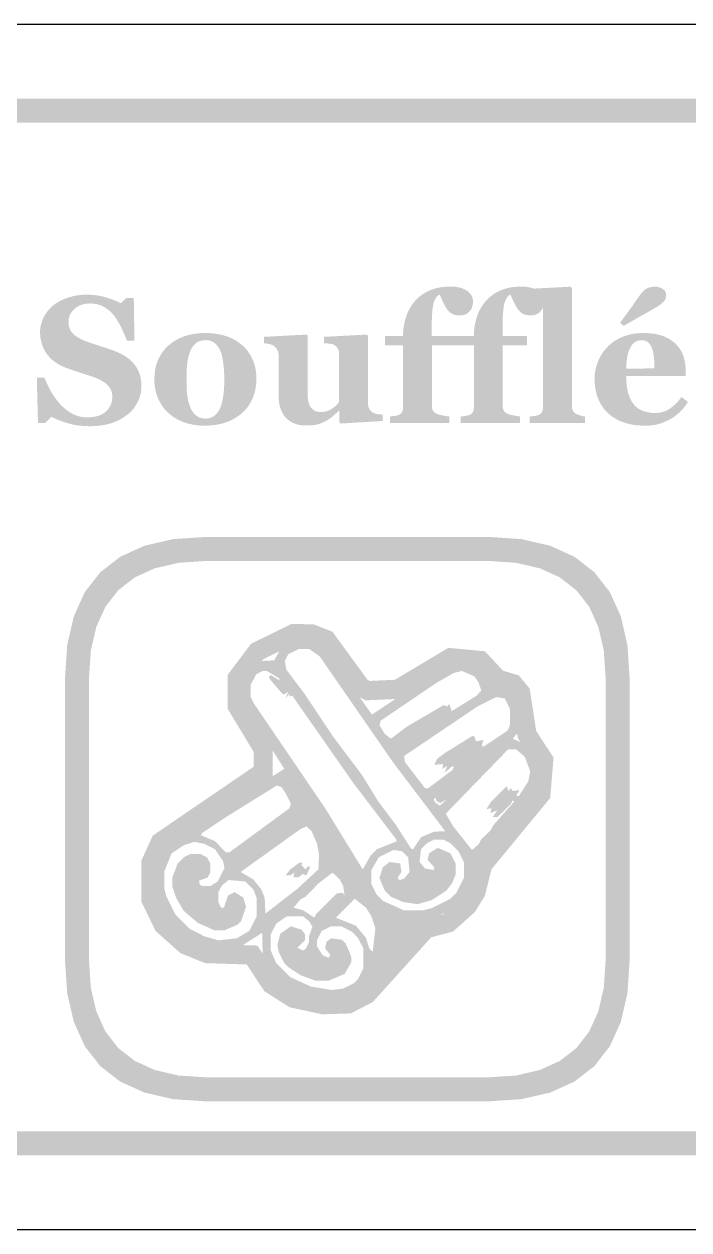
# Model space of a CAD drawing. Header units: millimetres. Extents: x 6 to 294, y 109 to 451.
# Drawn here: x 43.02 to 54.09, y 340.86 to 360.94 of the extents above; entities that cross this region are included whole.
import ezdxf

# ---------------------------------------------------------------- set-up
doc = ezdxf.new("R2010")
doc.units = ezdxf.units.MM
doc.layers.add('CUT', color=1, linetype='Continuous')
doc.layers.add('RASTER', color=7, linetype='Continuous')

msp = doc.modelspace()

# ---------------------------------------------------------------- hatches: boundary and pattern name
at = {"layer": 'RASTER'}
h = msp.add_hatch(color=7, dxfattribs=at)
h.paths.add_polyline_path([(7.2, 357.501), (7.234, 358.016), (7.337, 358.463), (7.509, 358.841), (7.75, 359.151), (8.059, 359.391), (8.438, 359.563), (8.884, 359.666), (9.4, 359.701), (66.6, 359.701), (67.116, 359.666), (67.563, 359.563), (67.941, 359.391), (68.25, 359.151), (68.491, 358.841), (68.663, 358.463), (68.766, 358.016), (68.8, 357.501), (68.8, 344.301), (68.766, 343.785), (68.663, 343.338), (68.491, 342.96), (68.25, 342.651), (67.941, 342.41), (67.563, 342.238), (67.116, 342.135), (66.6, 342.101), (9.4, 342.101), (8.884, 342.135), (8.438, 342.238), (8.059, 342.41), (7.75, 342.651), (7.509, 342.96), (7.337, 343.338), (7.234, 343.785), (7.2, 344.301)])
h.paths.add_polyline_path([(7.6, 357.501), (7.6, 344.301), (7.628, 343.879), (7.712, 343.513), (7.853, 343.204), (8.05, 342.951), (8.303, 342.754), (8.612, 342.613), (8.978, 342.529), (9.4, 342.501), (66.6, 342.501), (67.022, 342.529), (67.387, 342.613), (67.697, 342.754), (67.95, 342.951), (68.147, 343.204), (68.288, 343.513), (68.372, 343.879), (68.4, 344.301), (68.4, 357.501), (68.372, 357.923), (68.288, 358.288), (68.147, 358.598), (67.95, 358.851), (67.697, 359.048), (67.387, 359.188), (67.022, 359.273), (66.6, 359.301), (9.4, 359.301), (8.978, 359.273), (8.612, 359.188), (8.303, 359.048), (8.05, 358.851), (7.853, 358.598), (7.712, 358.288), (7.628, 357.923), (7.6, 357.501)], flags=0)
for points in [[(44.11, 354.245), (44.063, 354.246), (44.016, 354.248), (43.971, 354.252), (43.926, 354.257), (43.882, 354.263), (43.839, 354.271), (43.796, 354.281), (43.755, 354.292), (43.714, 354.304), (43.675, 354.317), (43.638, 354.33), (43.602, 354.343), (43.568, 354.357), (43.536, 354.372), (43.505, 354.387), (43.476, 354.403), (43.375, 354.301), (43.25, 354.301), (43.231, 355.052), (43.357, 355.052), (43.368, 355.025), (43.38, 354.998), (43.392, 354.97), (43.405, 354.942), (43.419, 354.914), (43.434, 354.885), (43.449, 354.856), (43.465, 354.827), (43.482, 354.797), (43.5, 354.769), (43.518, 354.741), (43.536, 354.714), (43.556, 354.688), (43.576, 354.663), (43.596, 354.638), (43.618, 354.614), (43.64, 354.59), (43.664, 354.567), (43.688, 354.546), (43.712, 354.525), (43.738, 354.506), (43.764, 354.488), (43.79, 354.471), (43.818, 354.455), (43.846, 354.44), (43.875, 354.428), (43.906, 354.417), (43.938, 354.408), (43.97, 354.402), (44.005, 354.397), (44.04, 354.394), (44.076, 354.393), (44.125, 354.395), (44.17, 354.399), (44.213, 354.407), (44.252, 354.417), (44.289, 354.431), (44.323, 354.448), (44.354, 354.468), (44.382, 354.49), (44.406, 354.516), (44.428, 354.542), (44.446, 354.571), (44.461, 354.601), (44.473, 354.632), (44.481, 354.665), (44.486, 354.7), (44.488, 354.736), (44.486, 354.766), (44.482, 354.794), (44.475, 354.822), (44.465, 354.848), (44.453, 354.873), (44.437, 354.896), (44.419, 354.919), (44.398, 354.94), (44.374, 354.961), (44.346, 354.98), (44.316, 354.999), (44.283, 355.017), (44.246, 355.035), (44.207, 355.052), (44.164, 355.068), (44.119, 355.083), (44.088, 355.093), (44.058, 355.102), (44.029, 355.112), (44.001, 355.121), (43.973, 355.13), (43.945, 355.139), (43.918, 355.148), (43.892, 355.156), (43.867, 355.165), (43.841, 355.173), (43.817, 355.182), (43.792, 355.19), (43.768, 355.199), (43.744, 355.208), (43.721, 355.216), (43.698, 355.225), (43.648, 355.247), (43.6, 355.271), (43.556, 355.298), (43.516, 355.327), (43.478, 355.358), (43.445, 355.391), (43.414, 355.426), (43.387, 355.464), (43.363, 355.503), (43.342, 355.544), (43.325, 355.585), (43.311, 355.628), (43.299, 355.672), (43.292, 355.717), (43.287, 355.764), (43.285, 355.811), (43.286, 355.841), (43.288, 355.871), (43.293, 355.901), (43.298, 355.93), (43.306, 355.959), (43.315, 355.988), (43.326, 356.017), (43.338, 356.045), (43.352, 356.072), (43.367, 356.099), (43.384, 356.126), (43.403, 356.151), (43.423, 356.176), (43.444, 356.2), (43.467, 356.223), (43.492, 356.246), (43.517, 356.267), (43.543, 356.286), (43.572, 356.304), (43.602, 356.322), (43.634, 356.338), (43.667, 356.354), (43.702, 356.369), (43.739, 356.382), (43.777, 356.395), (43.816, 356.405), (43.856, 356.414), (43.897, 356.422), (43.938, 356.428), (43.98, 356.432), (44.023, 356.434), (44.067, 356.435), (44.11, 356.434), (44.152, 356.432), (44.194, 356.428), (44.235, 356.423), (44.275, 356.416), (44.314, 356.408), (44.353, 356.399), (44.391, 356.387), (44.428, 356.376), (44.463, 356.364), (44.495, 356.352), (44.526, 356.34), (44.555, 356.328), (44.581, 356.316), (44.606, 356.304), (44.628, 356.292), (44.718, 356.379), (44.845, 356.379), (44.857, 355.67), (44.731, 355.67), (44.72, 355.699), (44.708, 355.728), (44.696, 355.757), (44.683, 355.786), (44.67, 355.815), (44.656, 355.845), (44.642, 355.874), (44.628, 355.904), (44.613, 355.933), (44.598, 355.961), (44.582, 355.988), (44.567, 356.013), (44.551, 356.038), (44.535, 356.06), (44.519, 356.082), (44.502, 356.103), (44.484, 356.123), (44.465, 356.143), (44.446, 356.161), (44.425, 356.179), (44.404, 356.195), (44.382, 356.211), (44.36, 356.225), (44.337, 356.238), (44.313, 356.25), (44.288, 356.26), (44.262, 356.269), (44.235, 356.276), (44.207, 356.281), (44.178, 356.285), (44.148, 356.288), (44.117, 356.289), (44.079, 356.287), (44.042, 356.283), (44.007, 356.276), (43.973, 356.266), (43.942, 356.254), (43.912, 356.238), (43.885, 356.22), (43.859, 356.199), (43.835, 356.176), (43.815, 356.152), (43.797, 356.126), (43.783, 356.099), (43.772, 356.071), (43.765, 356.041), (43.76, 356.01), (43.758, 355.978), (43.76, 355.948), (43.764, 355.919), (43.771, 355.891), (43.78, 355.865), (43.792, 355.84), (43.807, 355.817), (43.825, 355.795), (43.845, 355.774), (43.869, 355.755), (43.895, 355.736), (43.925, 355.718), (43.957, 355.7), (43.992, 355.683), (44.031, 355.666), (44.073, 355.651), (44.117, 355.635), (44.144, 355.626), (44.172, 355.617), (44.199, 355.608), (44.227, 355.599), (44.254, 355.589), (44.282, 355.58), (44.31, 355.571), (44.338, 355.562), (44.366, 355.553), (44.393, 355.544), (44.419, 355.535), (44.445, 355.526), (44.47, 355.517), (44.494, 355.509), (44.517, 355.5), (44.539, 355.492), (44.591, 355.47), (44.639, 355.447), (44.684, 355.421), (44.726, 355.394), (44.765, 355.365), (44.8, 355.334), (44.833, 355.3), (44.862, 355.265), (44.888, 355.228), (44.91, 355.189), (44.929, 355.147), (44.945, 355.104), (44.957, 355.058), (44.966, 355.01), (44.971, 354.96), (44.973, 354.907), (44.972, 354.874), (44.969, 354.84), (44.964, 354.807), (44.957, 354.775), (44.948, 354.742), (44.937, 354.71), (44.924, 354.678), (44.91, 354.646), (44.893, 354.616), (44.875, 354.586), (44.856, 354.558), (44.836, 354.531), (44.814, 354.506), (44.79, 354.481), (44.766, 354.459), (44.74, 354.437), (44.71, 354.415), (44.679, 354.394), (44.647, 354.374), (44.613, 354.355), (44.579, 354.338), (44.543, 354.322), (44.507, 354.308), (44.469, 354.295), (44.429, 354.283), (44.389, 354.273), (44.346, 354.265), (44.302, 354.258), (44.256, 354.252), (44.209, 354.248), (44.16, 354.246), (44.11, 354.245)], [(50.492, 356.321), (50.492, 356.312), (50.491, 356.302), (50.491, 356.292), (50.489, 356.282), (50.488, 356.272), (50.486, 356.262), (50.483, 356.251), (50.48, 356.24), (50.477, 356.229), (50.474, 356.219), (50.47, 356.209), (50.465, 356.2), (50.46, 356.19), (50.455, 356.182), (50.449, 356.173), (50.442, 356.166), (50.435, 356.157), (50.427, 356.148), (50.418, 356.141), (50.41, 356.133), (50.401, 356.127), (50.392, 356.12), (50.383, 356.115), (50.374, 356.11), (50.363, 356.105), (50.352, 356.102), (50.34, 356.098), (50.326, 356.096), (50.311, 356.094), (50.295, 356.092), (50.278, 356.091), (50.259, 356.091), (50.231, 356.092), (50.205, 356.096), (50.179, 356.102), (50.156, 356.111), (50.134, 356.122), (50.114, 356.136), (50.095, 356.153), (50.078, 356.171), (50.061, 356.193), (50.044, 356.218), (50.027, 356.247), (50.01, 356.279), (49.992, 356.314), (49.974, 356.352), (49.956, 356.394), (49.937, 356.439), (49.923, 356.432), (49.909, 356.422), (49.896, 356.41), (49.884, 356.395), (49.872, 356.377), (49.861, 356.358), (49.851, 356.335), (49.842, 356.311), (49.833, 356.281), (49.826, 356.244), (49.819, 356.199), (49.814, 356.147), (49.81, 356.087), (49.807, 356.02), (49.806, 355.946), (49.805, 355.864), (49.805, 355.748), (50.209, 355.748), (50.209, 355.59), (49.808, 355.59), (49.808, 354.581), (49.809, 354.567), (49.81, 354.554), (49.812, 354.541), (49.815, 354.53), (49.818, 354.519), (49.823, 354.509), (49.828, 354.5), (49.834, 354.492), (49.841, 354.484), (49.849, 354.477), (49.857, 354.471), (49.865, 354.465), (49.874, 354.459), (49.883, 354.454), (49.893, 354.45), (49.903, 354.446), (49.912, 354.443), (49.922, 354.44), (49.933, 354.437), (49.944, 354.434), (49.956, 354.431), (49.968, 354.429), (49.982, 354.426), (49.996, 354.423), (50.01, 354.42), (50.023, 354.418), (50.037, 354.416), (50.05, 354.414), (50.062, 354.412), (50.075, 354.41), (50.087, 354.409), (50.098, 354.408), (50.098, 354.301), (49.109, 354.301), (49.109, 354.408), (49.119, 354.408), (49.128, 354.409), (49.138, 354.41), (49.147, 354.411), (49.156, 354.412), (49.165, 354.413), (49.174, 354.414), (49.183, 354.415), (49.192, 354.416), (49.201, 354.418), (49.209, 354.419), (49.217, 354.421), (49.225, 354.423), (49.233, 354.425), (49.24, 354.427), (49.247, 354.43), (49.258, 354.434), (49.269, 354.439), (49.278, 354.445), (49.286, 354.451), (49.294, 354.458), (49.3, 354.465), (49.306, 354.472), (49.311, 354.48), (49.315, 354.489), (49.318, 354.498), (49.321, 354.508), (49.323, 354.519), (49.325, 354.53), (49.327, 354.542), (49.327, 354.554), (49.328, 354.567), (49.328, 355.59), (49.03, 355.59), (49.03, 355.748), (49.328, 355.748), (49.328, 355.787), (49.33, 355.826), (49.334, 355.864), (49.339, 355.902), (49.345, 355.94), (49.353, 355.978), (49.362, 356.015), (49.373, 356.052), (49.385, 356.088), (49.399, 356.124), (49.414, 356.158), (49.431, 356.191), (49.449, 356.224), (49.469, 356.255), (49.491, 356.286), (49.514, 356.315), (49.538, 356.343), (49.563, 356.369), (49.591, 356.394), (49.621, 356.418), (49.652, 356.441), (49.685, 356.462), (49.72, 356.481), (49.757, 356.5), (49.795, 356.516), (49.836, 356.53), (49.877, 356.542), (49.921, 356.552), (49.966, 356.56), (50.013, 356.565), (50.061, 356.569), (50.111, 356.57), (50.155, 356.569), (50.197, 356.566), (50.236, 356.56), (50.272, 356.553), (50.306, 356.543), (50.338, 356.531), (50.366, 356.517), (50.393, 356.501), (50.416, 356.483), (50.436, 356.464), (50.453, 356.443), (50.467, 356.422), (50.478, 356.398), (50.486, 356.374), (50.491, 356.348), (50.492, 356.321)], [(51.671, 356.321), (51.671, 356.312), (51.671, 356.302), (51.67, 356.292), (51.668, 356.282), (51.667, 356.272), (51.665, 356.262), (51.662, 356.251), (51.66, 356.24), (51.657, 356.229), (51.653, 356.219), (51.649, 356.209), (51.644, 356.2), (51.639, 356.19), (51.634, 356.182), (51.628, 356.173), (51.622, 356.166), (51.614, 356.157), (51.606, 356.148), (51.597, 356.141), (51.589, 356.133), (51.58, 356.127), (51.571, 356.12), (51.562, 356.115), (51.553, 356.11), (51.543, 356.105), (51.531, 356.102), (51.519, 356.098), (51.505, 356.096), (51.49, 356.094), (51.474, 356.092), (51.457, 356.091), (51.438, 356.091), (51.41, 356.092), (51.384, 356.096), (51.359, 356.102), (51.335, 356.111), (51.313, 356.122), (51.293, 356.136), (51.274, 356.153), (51.257, 356.171), (51.24, 356.193), (51.223, 356.218), (51.206, 356.247), (51.189, 356.279), (51.171, 356.314), (51.153, 356.352), (51.135, 356.394), (51.116, 356.439), (51.102, 356.432), (51.088, 356.422), (51.075, 356.41), (51.063, 356.395), (51.052, 356.377), (51.041, 356.358), (51.03, 356.335), (51.021, 356.311), (51.012, 356.281), (51.005, 356.244), (50.999, 356.199), (50.994, 356.147), (50.99, 356.087), (50.987, 356.02), (50.985, 355.946), (50.984, 355.864), (50.984, 355.748), (51.389, 355.748), (51.389, 355.59), (50.987, 355.59), (50.987, 354.581), (50.988, 354.567), (50.989, 354.554), (50.991, 354.541), (50.994, 354.53), (50.998, 354.519), (51.002, 354.509), (51.007, 354.5), (51.014, 354.492), (51.021, 354.484), (51.028, 354.477), (51.036, 354.471), (51.044, 354.465), (51.053, 354.459), (51.062, 354.454), (51.072, 354.45), (51.083, 354.446), (51.092, 354.443), (51.101, 354.44), (51.112, 354.437), (51.123, 354.434), (51.135, 354.431), (51.148, 354.429), (51.161, 354.426), (51.175, 354.423), (51.189, 354.42), (51.203, 354.418), (51.216, 354.416), (51.229, 354.414), (51.242, 354.412), (51.254, 354.41), (51.266, 354.409), (51.277, 354.408), (51.277, 354.301), (50.289, 354.301), (50.289, 354.408), (50.298, 354.408), (50.307, 354.409), (50.317, 354.41), (50.326, 354.411), (50.335, 354.412), (50.344, 354.413), (50.354, 354.414), (50.363, 354.415), (50.371, 354.416), (50.38, 354.418), (50.388, 354.419), (50.396, 354.421), (50.404, 354.423), (50.412, 354.425), (50.419, 354.427), (50.426, 354.43), (50.438, 354.434), (50.448, 354.439), (50.457, 354.445), (50.466, 354.451), (50.473, 354.458), (50.48, 354.465), (50.485, 354.472), (50.49, 354.48), (50.494, 354.489), (50.497, 354.498), (50.5, 354.508), (50.503, 354.519), (50.504, 354.53), (50.506, 354.542), (50.507, 354.554), (50.507, 354.567), (50.507, 355.59), (50.209, 355.59), (50.209, 355.748), (50.507, 355.748), (50.508, 355.787), (50.51, 355.826), (50.513, 355.864), (50.518, 355.902), (50.525, 355.94), (50.532, 355.978), (50.542, 356.015), (50.552, 356.052), (50.564, 356.088), (50.578, 356.124), (50.593, 356.158), (50.61, 356.191), (50.628, 356.224), (50.648, 356.255), (50.67, 356.286), (50.693, 356.315), (50.717, 356.343), (50.743, 356.369), (50.77, 356.394), (50.8, 356.418), (50.831, 356.441), (50.864, 356.462), (50.899, 356.481), (50.936, 356.5), (50.975, 356.516), (51.015, 356.53), (51.057, 356.542), (51.1, 356.552), (51.145, 356.56), (51.192, 356.565), (51.24, 356.569), (51.291, 356.57), (51.335, 356.569), (51.376, 356.566), (51.415, 356.56), (51.452, 356.553), (51.486, 356.543), (51.517, 356.531), (51.546, 356.517), (51.572, 356.501), (51.595, 356.483), (51.615, 356.464), (51.632, 356.443), (51.646, 356.422), (51.657, 356.398), (51.665, 356.374), (51.67, 356.348), (51.671, 356.321)], [(52.357, 354.301), (51.438, 354.301), (51.438, 354.408), (51.448, 354.408), (51.457, 354.409), (51.467, 354.41), (51.476, 354.411), (51.485, 354.412), (51.494, 354.413), (51.503, 354.414), (51.512, 354.415), (51.521, 354.416), (51.53, 354.418), (51.538, 354.419), (51.546, 354.421), (51.554, 354.423), (51.562, 354.425), (51.569, 354.427), (51.576, 354.43), (51.587, 354.434), (51.598, 354.439), (51.607, 354.445), (51.616, 354.451), (51.623, 354.458), (51.63, 354.465), (51.635, 354.472), (51.64, 354.48), (51.644, 354.489), (51.647, 354.498), (51.65, 354.508), (51.653, 354.519), (51.654, 354.53), (51.656, 354.542), (51.656, 354.554), (51.657, 354.567), (51.657, 356.19), (51.656, 356.204), (51.655, 356.218), (51.654, 356.231), (51.651, 356.244), (51.648, 356.257), (51.644, 356.269), (51.639, 356.282), (51.634, 356.294), (51.628, 356.305), (51.622, 356.316), (51.615, 356.326), (51.607, 356.336), (51.6, 356.344), (51.591, 356.352), (51.583, 356.36), (51.573, 356.366), (51.565, 356.371), (51.557, 356.376), (51.547, 356.38), (51.536, 356.385), (51.525, 356.389), (51.512, 356.394), (51.499, 356.398), (51.485, 356.403), (51.47, 356.407), (51.456, 356.411), (51.442, 356.414), (51.429, 356.417), (51.416, 356.419), (51.403, 356.421), (51.391, 356.422), (51.38, 356.423), (51.38, 356.53), (52.117, 356.568), (52.139, 356.545), (52.139, 354.586), (52.139, 354.573), (52.14, 354.561), (52.141, 354.549), (52.143, 354.537), (52.146, 354.527), (52.149, 354.517), (52.153, 354.507), (52.158, 354.499), (52.163, 354.49), (52.169, 354.483), (52.175, 354.475), (52.183, 354.469), (52.191, 354.462), (52.199, 354.456), (52.209, 354.451), (52.219, 354.446), (52.227, 354.443), (52.234, 354.439), (52.242, 354.436), (52.249, 354.433), (52.257, 354.43), (52.265, 354.428), (52.273, 354.425), (52.281, 354.422), (52.289, 354.42), (52.298, 354.418), (52.307, 354.416), (52.316, 354.414), (52.326, 354.412), (52.336, 354.41), (52.346, 354.409), (52.357, 354.408)], [(48.988, 354.332), (48.289, 354.289), (48.267, 354.31), (48.267, 354.501), (48.258, 354.501), (48.246, 354.49), (48.234, 354.479), (48.221, 354.468), (48.209, 354.457), (48.197, 354.446), (48.185, 354.435), (48.173, 354.424), (48.161, 354.413), (48.149, 354.402), (48.136, 354.392), (48.123, 354.382), (48.109, 354.372), (48.094, 354.362), (48.079, 354.353), (48.064, 354.343), (48.047, 354.334), (48.029, 354.325), (48.011, 354.316), (47.992, 354.308), (47.975, 354.3), (47.957, 354.293), (47.94, 354.287), (47.923, 354.281), (47.906, 354.276), (47.888, 354.271), (47.869, 354.268), (47.847, 354.264), (47.824, 354.262), (47.799, 354.26), (47.772, 354.258), (47.743, 354.257), (47.712, 354.257), (47.658, 354.259), (47.608, 354.265), (47.561, 354.276), (47.517, 354.29), (47.476, 354.309), (47.438, 354.332), (47.404, 354.359), (47.373, 354.39), (47.345, 354.425), (47.321, 354.464), (47.301, 354.506), (47.284, 354.551), (47.271, 354.6), (47.262, 354.652), (47.257, 354.708), (47.255, 354.767), (47.255, 355.426), (47.255, 355.44), (47.254, 355.453), (47.252, 355.466), (47.249, 355.478), (47.246, 355.489), (47.243, 355.5), (47.238, 355.51), (47.233, 355.519), (47.227, 355.528), (47.221, 355.536), (47.214, 355.545), (47.207, 355.553), (47.2, 355.561), (47.192, 355.568), (47.183, 355.575), (47.174, 355.583), (47.167, 355.588), (47.159, 355.593), (47.15, 355.597), (47.141, 355.601), (47.131, 355.605), (47.12, 355.608), (47.11, 355.611), (47.098, 355.614), (47.087, 355.616), (47.075, 355.618), (47.064, 355.62), (47.053, 355.622), (47.043, 355.623), (47.033, 355.625), (47.023, 355.626), (47.013, 355.626), (47.013, 355.733), (47.724, 355.771), (47.74, 355.75), (47.74, 354.775), (47.741, 354.739), (47.743, 354.705), (47.748, 354.673), (47.754, 354.644), (47.762, 354.618), (47.772, 354.594), (47.784, 354.572), (47.798, 354.553), (47.813, 354.536), (47.829, 354.521), (47.847, 354.509), (47.866, 354.499), (47.887, 354.491), (47.909, 354.485), (47.932, 354.482), (47.957, 354.481), (47.982, 354.482), (48.007, 354.484), (48.032, 354.489), (48.055, 354.495), (48.078, 354.502), (48.101, 354.511), (48.122, 354.522), (48.143, 354.535), (48.163, 354.549), (48.182, 354.563), (48.199, 354.577), (48.215, 354.591), (48.229, 354.606), (48.242, 354.621), (48.254, 354.636), (48.264, 354.651), (48.264, 355.44), (48.264, 355.453), (48.263, 355.465), (48.261, 355.476), (48.259, 355.488), (48.257, 355.499), (48.253, 355.509), (48.25, 355.52), (48.245, 355.53), (48.24, 355.539), (48.234, 355.549), (48.228, 355.557), (48.222, 355.566), (48.214, 355.574), (48.207, 355.581), (48.198, 355.588), (48.189, 355.594), (48.183, 355.598), (48.175, 355.602), (48.166, 355.606), (48.157, 355.609), (48.148, 355.612), (48.137, 355.614), (48.126, 355.616), (48.114, 355.618), (48.102, 355.619), (48.089, 355.62), (48.077, 355.622), (48.064, 355.623), (48.052, 355.624), (48.039, 355.625), (48.026, 355.626), (48.014, 355.626), (48.014, 355.733), (48.724, 355.771), (48.746, 355.75), (48.746, 354.619), (48.746, 354.606), (48.747, 354.594), (48.749, 354.582), (48.751, 354.571), (48.754, 354.561), (48.758, 354.55), (48.762, 354.541), (48.767, 354.532), (48.772, 354.523), (48.778, 354.514), (48.785, 354.506), (48.792, 354.498), (48.8, 354.491), (48.808, 354.484), (48.817, 354.477), (48.827, 354.471), (48.834, 354.466), (48.842, 354.463), (48.85, 354.459), (48.859, 354.456), (48.868, 354.453), (48.878, 354.451), (48.888, 354.448), (48.899, 354.447), (48.91, 354.445), (48.921, 354.444), (48.933, 354.442), (48.944, 354.441), (48.955, 354.44), (48.966, 354.44), (48.977, 354.439), (48.988, 354.438)]]:
    msp.add_hatch(color=7, dxfattribs=at).paths.add_polyline_path(points)
h = msp.add_hatch(color=7, dxfattribs=at)
h.paths.add_polyline_path([(54.072, 354.651), (54.059, 354.63), (54.045, 354.61), (54.031, 354.59), (54.016, 354.57), (54, 354.55), (53.983, 354.531), (53.966, 354.512), (53.948, 354.493), (53.93, 354.475), (53.911, 354.458), (53.891, 354.441), (53.871, 354.425), (53.85, 354.409), (53.829, 354.394), (53.806, 354.38), (53.784, 354.367), (53.759, 354.353), (53.734, 354.341), (53.71, 354.329), (53.685, 354.318), (53.66, 354.308), (53.635, 354.298), (53.61, 354.29), (53.585, 354.282), (53.56, 354.276), (53.533, 354.27), (53.506, 354.265), (53.477, 354.261), (53.448, 354.258), (53.418, 354.256), (53.387, 354.254), (53.354, 354.254), (53.301, 354.255), (53.25, 354.258), (53.2, 354.263), (53.153, 354.269), (53.107, 354.278), (53.063, 354.289), (53.021, 354.301), (52.98, 354.315), (52.942, 354.331), (52.905, 354.349), (52.87, 354.368), (52.836, 354.388), (52.805, 354.409), (52.775, 354.432), (52.747, 354.456), (52.72, 354.481), (52.695, 354.508), (52.672, 354.535), (52.651, 354.564), (52.631, 354.594), (52.612, 354.626), (52.596, 354.658), (52.581, 354.692), (52.567, 354.726), (52.555, 354.762), (52.545, 354.799), (52.536, 354.836), (52.529, 354.874), (52.524, 354.912), (52.52, 354.952), (52.517, 354.992), (52.517, 355.033), (52.517, 355.07), (52.52, 355.107), (52.524, 355.144), (52.53, 355.18), (52.538, 355.215), (52.548, 355.25), (52.559, 355.285), (52.572, 355.32), (52.586, 355.353), (52.602, 355.386), (52.619, 355.418), (52.638, 355.449), (52.658, 355.479), (52.68, 355.508), (52.703, 355.536), (52.728, 355.563), (52.753, 355.589), (52.781, 355.613), (52.81, 355.636), (52.84, 355.658), (52.872, 355.678), (52.906, 355.697), (52.942, 355.715), (52.979, 355.732), (53.017, 355.747), (53.057, 355.76), (53.098, 355.771), (53.139, 355.78), (53.182, 355.787), (53.226, 355.792), (53.272, 355.795), (53.318, 355.796), (53.368, 355.796), (53.416, 355.793), (53.461, 355.789), (53.505, 355.784), (53.546, 355.777), (53.584, 355.768), (53.621, 355.758), (53.655, 355.747), (53.687, 355.734), (53.718, 355.719), (53.747, 355.704), (53.775, 355.687), (53.802, 355.669), (53.827, 355.65), (53.851, 355.63), (53.873, 355.609), (53.893, 355.588), (53.912, 355.565), (53.929, 355.542), (53.945, 355.518), (53.96, 355.493), (53.973, 355.467), (53.984, 355.44), (53.995, 355.412), (54.004, 355.383), (54.011, 355.354), (54.018, 355.325), (54.023, 355.296), (54.027, 355.266), (54.03, 355.235), (54.032, 355.205), (54.033, 355.174), (54.033, 355.079), (53.042, 355.079), (53.044, 355.006), (53.05, 354.937), (53.059, 354.874), (53.071, 354.814), (53.088, 354.759), (53.108, 354.709), (53.131, 354.663), (53.158, 354.622), (53.189, 354.585), (53.225, 354.553), (53.264, 354.526), (53.308, 354.504), (53.356, 354.487), (53.408, 354.475), (53.465, 354.467), (53.526, 354.465), (53.56, 354.466), (53.593, 354.47), (53.625, 354.475), (53.657, 354.484), (53.687, 354.494), (53.717, 354.507), (53.746, 354.523), (53.773, 354.54), (53.8, 354.56), (53.826, 354.581), (53.851, 354.603), (53.875, 354.626), (53.898, 354.65), (53.92, 354.676), (53.941, 354.703), (53.961, 354.731)])
h.paths.add_polyline_path([(53.513, 355.208), (53.513, 355.23), (53.512, 355.252), (53.511, 355.274), (53.51, 355.297), (53.509, 355.319), (53.508, 355.342), (53.506, 355.365), (53.504, 355.388), (53.502, 355.41), (53.499, 355.432), (53.495, 355.452), (53.492, 355.472), (53.488, 355.49), (53.483, 355.507), (53.478, 355.523), (53.473, 355.539), (53.467, 355.555), (53.46, 355.571), (53.452, 355.585), (53.444, 355.599), (53.435, 355.611), (53.425, 355.623), (53.416, 355.633), (53.405, 355.643), (53.394, 355.651), (53.382, 355.658), (53.369, 355.664), (53.356, 355.669), (53.342, 355.673), (53.327, 355.676), (53.312, 355.677), (53.296, 355.678), (53.268, 355.676), (53.242, 355.671), (53.218, 355.662), (53.194, 355.649), (53.173, 355.633), (53.152, 355.613), (53.133, 355.59), (53.116, 355.563), (53.1, 355.533), (53.086, 355.498), (53.074, 355.459), (53.064, 355.416), (53.056, 355.369), (53.049, 355.317), (53.045, 355.261), (53.042, 355.202)], flags=0)
h.paths.add_polyline_path([(53.708, 356.439), (53.707, 356.423), (53.706, 356.408), (53.703, 356.394), (53.7, 356.38), (53.696, 356.367), (53.691, 356.355), (53.685, 356.344), (53.677, 356.333), (53.669, 356.323), (53.66, 356.313), (53.65, 356.303), (53.638, 356.292), (53.626, 356.282), (53.612, 356.272), (53.597, 356.261), (53.582, 356.251), (53.562, 356.238), (53.54, 356.225), (53.516, 356.21), (53.489, 356.194), (53.459, 356.177), (53.427, 356.158), (53.392, 356.139), (53.354, 356.118), (53.315, 356.096), (53.274, 356.073), (53.232, 356.049), (53.189, 356.024), (53.144, 355.998), (53.099, 355.971), (53.051, 355.943), (53.003, 355.914), (52.941, 355.969), (52.973, 356.011), (53.002, 356.051), (53.03, 356.088), (53.056, 356.123), (53.08, 356.156), (53.102, 356.187), (53.122, 356.216), (53.141, 356.242), (53.158, 356.267), (53.175, 356.291), (53.191, 356.315), (53.206, 356.337), (53.221, 356.358), (53.235, 356.378), (53.249, 356.398), (53.262, 356.416), (53.278, 356.437), (53.293, 356.457), (53.309, 356.475), (53.324, 356.491), (53.339, 356.505), (53.353, 356.518), (53.368, 356.528), (53.382, 356.537), (53.397, 356.544), (53.413, 356.551), (53.429, 356.556), (53.446, 356.56), (53.465, 356.564), (53.484, 356.566), (53.504, 356.568), (53.524, 356.568), (53.542, 356.568), (53.559, 356.566), (53.575, 356.563), (53.591, 356.559), (53.607, 356.553), (53.622, 356.547), (53.637, 356.539), (53.651, 356.53), (53.664, 356.521), (53.676, 356.51), (53.685, 356.5), (53.693, 356.489), (53.7, 356.477), (53.704, 356.465), (53.707, 356.452), (53.708, 356.439)])
h = msp.add_hatch(color=7, dxfattribs=at)
h.paths.add_polyline_path([(46.665, 355.581), (46.691, 355.555), (46.716, 355.528), (46.739, 355.5), (46.76, 355.47), (46.78, 355.439), (46.798, 355.407), (46.815, 355.374), (46.83, 355.339), (46.843, 355.304), (46.855, 355.268), (46.865, 355.231), (46.873, 355.193), (46.879, 355.154), (46.884, 355.115), (46.886, 355.075), (46.887, 355.035), (46.886, 354.994), (46.884, 354.955), (46.879, 354.915), (46.873, 354.877), (46.865, 354.839), (46.855, 354.801), (46.844, 354.764), (46.831, 354.728), (46.816, 354.692), (46.799, 354.658), (46.781, 354.625), (46.761, 354.594), (46.74, 354.564), (46.717, 354.535), (46.692, 354.507), (46.666, 354.481), (46.636, 354.454), (46.605, 354.429), (46.573, 354.406), (46.539, 354.384), (46.504, 354.364), (46.467, 354.345), (46.429, 354.328), (46.39, 354.313), (46.349, 354.299), (46.307, 354.287), (46.263, 354.277), (46.218, 354.269), (46.171, 354.262), (46.123, 354.258), (46.074, 354.255), (46.023, 354.254), (45.979, 354.255), (45.935, 354.257), (45.893, 354.261), (45.851, 354.267), (45.811, 354.274), (45.771, 354.283), (45.732, 354.293), (45.694, 354.305), (45.657, 354.319), (45.621, 354.334), (45.586, 354.351), (45.553, 354.369), (45.52, 354.389), (45.488, 354.411), (45.458, 354.434), (45.428, 354.459), (45.401, 354.484), (45.375, 354.511), (45.351, 354.539), (45.329, 354.569), (45.307, 354.6), (45.288, 354.632), (45.269, 354.666), (45.252, 354.701), (45.237, 354.738), (45.224, 354.776), (45.213, 354.814), (45.204, 354.854), (45.197, 354.895), (45.192, 354.937), (45.189, 354.98), (45.188, 355.024), (45.189, 355.068), (45.192, 355.11), (45.196, 355.151), (45.202, 355.191), (45.21, 355.229), (45.22, 355.266), (45.231, 355.302), (45.244, 355.337), (45.259, 355.371), (45.276, 355.404), (45.295, 355.436), (45.315, 355.467), (45.337, 355.497), (45.361, 355.526), (45.386, 355.554), (45.414, 355.581), (45.441, 355.606), (45.471, 355.629), (45.502, 355.651), (45.535, 355.672), (45.569, 355.691), (45.605, 355.709), (45.642, 355.725), (45.681, 355.74), (45.721, 355.753), (45.763, 355.765), (45.805, 355.774), (45.849, 355.782), (45.894, 355.788), (45.94, 355.793), (45.988, 355.796), (46.036, 355.796), (46.087, 355.796), (46.136, 355.793), (46.183, 355.788), (46.229, 355.782), (46.273, 355.774), (46.316, 355.765), (46.357, 355.753), (46.397, 355.74), (46.436, 355.725), (46.472, 355.709), (46.508, 355.691), (46.542, 355.672), (46.575, 355.651), (46.606, 355.629), (46.636, 355.606), (46.665, 355.581)])
h.paths.add_polyline_path([(46.29, 354.566), (46.297, 354.587), (46.305, 354.609), (46.311, 354.632), (46.318, 354.657), (46.323, 354.682), (46.328, 354.709), (46.333, 354.736), (46.337, 354.765), (46.341, 354.795), (46.344, 354.826), (46.347, 354.858), (46.349, 354.892), (46.35, 354.927), (46.352, 354.962), (46.352, 354.999), (46.353, 355.038), (46.352, 355.064), (46.352, 355.091), (46.35, 355.119), (46.349, 355.147), (46.347, 355.177), (46.344, 355.208), (46.341, 355.239), (46.338, 355.272), (46.334, 355.304), (46.33, 355.334), (46.325, 355.363), (46.32, 355.39), (46.314, 355.415), (46.308, 355.438), (46.301, 355.46), (46.294, 355.48), (46.285, 355.502), (46.275, 355.524), (46.264, 355.544), (46.252, 355.562), (46.239, 355.58), (46.226, 355.596), (46.212, 355.611), (46.197, 355.625), (46.18, 355.637), (46.163, 355.648), (46.145, 355.657), (46.126, 355.665), (46.106, 355.67), (46.085, 355.674), (46.062, 355.677), (46.039, 355.678), (46.014, 355.677), (45.99, 355.674), (45.967, 355.67), (45.945, 355.663), (45.925, 355.655), (45.907, 355.646), (45.889, 355.634), (45.873, 355.621), (45.858, 355.606), (45.843, 355.59), (45.83, 355.573), (45.818, 355.555), (45.806, 355.536), (45.795, 355.516), (45.786, 355.495), (45.777, 355.473), (45.769, 355.451), (45.763, 355.429), (45.756, 355.406), (45.751, 355.382), (45.746, 355.357), (45.741, 355.331), (45.738, 355.305), (45.734, 355.277), (45.732, 355.249), (45.729, 355.22), (45.727, 355.192), (45.726, 355.163), (45.724, 355.133), (45.723, 355.104), (45.723, 355.074), (45.723, 355.043), (45.723, 355.004), (45.723, 354.967), (45.724, 354.931), (45.725, 354.898), (45.727, 354.865), (45.728, 354.835), (45.731, 354.806), (45.733, 354.779), (45.736, 354.753), (45.74, 354.727), (45.745, 354.7), (45.75, 354.674), (45.757, 354.648), (45.765, 354.622), (45.773, 354.595), (45.783, 354.569), (45.792, 354.547), (45.801, 354.526), (45.812, 354.506), (45.824, 354.488), (45.836, 354.47), (45.85, 354.454), (45.864, 354.439), (45.879, 354.425), (45.896, 354.413), (45.913, 354.402), (45.931, 354.393), (45.951, 354.386), (45.971, 354.38), (45.993, 354.376), (46.015, 354.373), (46.039, 354.373), (46.061, 354.373), (46.081, 354.376), (46.101, 354.379), (46.121, 354.385), (46.139, 354.392), (46.157, 354.4), (46.174, 354.41), (46.19, 354.422), (46.205, 354.435), (46.22, 354.449), (46.233, 354.465), (46.246, 354.482), (46.258, 354.501), (46.27, 354.521), (46.28, 354.543), (46.29, 354.566)], flags=0)
h = msp.add_hatch(color=7, dxfattribs=at)
h.paths.add_polyline_path([(43.7, 350.051), (43.737, 350.602), (43.847, 351.079), (44.03, 351.483), (44.288, 351.813), (44.618, 352.07), (45.022, 352.254), (45.499, 352.364), (46.05, 352.401), (50.75, 352.401), (51.301, 352.364), (51.778, 352.254), (52.182, 352.07), (52.513, 351.813), (52.77, 351.483), (52.953, 351.079), (53.063, 350.602), (53.1, 350.051), (53.1, 345.351), (53.063, 344.8), (52.953, 344.323), (52.77, 343.919), (52.513, 343.588), (52.182, 343.331), (51.778, 343.148), (51.301, 343.038), (50.75, 343.001), (46.05, 343.001), (45.499, 343.038), (45.022, 343.148), (44.618, 343.331), (44.288, 343.588), (44.03, 343.919), (43.847, 344.323), (43.737, 344.8), (43.7, 345.351)])
h.paths.add_polyline_path([(44.1, 350.051), (44.1, 345.351), (44.13, 344.894), (44.222, 344.498), (44.374, 344.163), (44.588, 343.888), (44.862, 343.675), (45.197, 343.523), (45.593, 343.431), (46.05, 343.401), (50.75, 343.401), (51.207, 343.431), (51.603, 343.523), (51.938, 343.675), (52.213, 343.888), (52.426, 344.163), (52.578, 344.498), (52.67, 344.894), (52.7, 345.351), (52.7, 350.051), (52.67, 350.508), (52.578, 350.904), (52.426, 351.239), (52.213, 351.513), (51.938, 351.727), (51.603, 351.879), (51.207, 351.97), (50.75, 352.001), (46.05, 352.001), (45.593, 351.97), (45.197, 351.879), (44.862, 351.727), (44.587, 351.513), (44.374, 351.239), (44.222, 350.904), (44.13, 350.508), (44.1, 350.051)], flags=0)
h = msp.add_hatch(color=7, dxfattribs=at)
h.paths.add_polyline_path([(47.472, 350.953), (47.841, 350.944), (48.152, 350.823), (48.736, 350.023), (48.775, 350.003), (49.191, 350.022), (50.082, 350.554), (50.69, 350.497), (50.993, 350.173), (51.256, 350.094), (51.436, 349.875), (51.544, 349.17), (51.833, 348.727), (51.778, 348.054), (50.801, 346.868), (50.69, 346.423), (50.524, 346.155), (50.16, 345.829), (49.797, 345.734), (48.826, 344.657), (48.46, 344.466), (47.982, 344.451), (47.439, 344.568), (47.018, 344.836), (46.726, 345.281), (46.035, 345.303), (45.624, 345.468), (45.208, 345.839), (44.971, 346.329), (44.971, 347.01), (45.161, 347.427), (46.839, 348.573), (46.839, 348.825), (46.41, 349.535), (46.41, 350.109), (46.797, 350.621)])
h.paths.add_polyline_path([(47.543, 350.631), (47.006, 350.367), (46.73, 350.002), (46.73, 349.624), (47.159, 348.915), (47.159, 348.404), (45.415, 347.213), (45.291, 346.94), (45.291, 346.402), (45.468, 346.035), (45.795, 345.744), (46.101, 345.621), (46.903, 345.596), (47.248, 345.069), (47.563, 344.869), (48.011, 344.772), (48.377, 344.784), (48.627, 344.914), (49.624, 346.02), (50.004, 346.119), (50.276, 346.362), (50.392, 346.549), (50.508, 347.015), (51.467, 348.18), (51.505, 348.644), (51.238, 349.052), (51.133, 349.74), (51.071, 349.815), (50.819, 349.891), (50.539, 350.19), (50.156, 350.226), (49.286, 349.706), (48.704, 349.679), (48.522, 349.773), (47.948, 350.559), (47.777, 350.626), (47.543, 350.631)], flags=0)
h = msp.add_hatch(color=7, dxfattribs=at)
h.paths.add_polyline_path([(47.538, 350.695), (47.762, 350.705), (48.006, 350.581), (48.81, 349.442), (49.861, 350.146), (50.173, 350.303), (50.44, 350.303), (50.618, 350.213), (50.685, 350.146), (50.799, 349.925), (51.01, 349.901), (51.154, 349.811), (51.277, 349.566), (51.277, 349.265), (51.22, 349.121), (51.154, 349.041), (51.388, 348.94), (51.488, 348.84), (51.612, 348.528), (51.579, 348.294), (51.421, 348.016), (50.531, 346.965), (50.507, 346.721), (50.44, 346.52), (50.35, 346.376), (50.116, 346.175), (49.66, 345.994), (49.513, 345.807), (49.326, 345.626), (49.279, 345.539), (49.024, 345.291), (48.977, 345.204), (48.609, 344.836), (48.365, 344.712), (47.896, 344.712), (47.561, 344.812), (47.283, 344.97), (47.149, 345.104), (47.025, 345.314), (46.992, 345.415), (46.982, 345.807), (46.624, 345.582), (46.389, 345.515), (46.122, 345.549), (45.743, 345.706), (45.643, 345.773), (45.375, 346.074), (45.218, 346.419), (45.218, 346.587), (45.184, 346.654), (45.251, 347.022), (45.408, 347.3), (47.35, 348.539), (46.969, 349.141), (46.781, 349.389), (46.657, 349.633), (46.624, 349.868), (46.734, 350.159), (46.815, 350.246), (46.992, 350.336), (47.183, 350.346), (47.317, 350.581)])
h.paths.add_polyline_path([(47.595, 350.537), (47.417, 350.447), (47.36, 350.336), (47.384, 350.192), (47.672, 349.811), (48.154, 349.088), (48.643, 348.438), (48.924, 347.983), (49.212, 347.601), (49.459, 347.213), (49.493, 347.199), (49.627, 347.4), (49.838, 347.491), (50.029, 347.501), (49.158, 348.652), (47.939, 350.413), (47.762, 350.537)], flags=0)
h.paths.add_polyline_path([(46.992, 350.169), (46.882, 350.112), (46.791, 349.935), (46.791, 349.734), (46.848, 349.623), (48.04, 347.869), (48.656, 346.865), (48.79, 347.099), (48.89, 347.199), (49.225, 347.333), (49.212, 347.367), (48.489, 348.318), (47.484, 349.757), (47.437, 349.744), (47.437, 349.791), (47.37, 349.71), (47.417, 349.824), (47.35, 349.777), (47.317, 349.791), (47.116, 350.025), (47.092, 350.069), (47.126, 350.102), (47.27, 350.012), (47.27, 350.045), (47.059, 350.169)], flags=0)
h.paths.add_polyline_path([(50.306, 350.169), (50.173, 350.136), (49.895, 349.978), (48.957, 349.342), (48.934, 349.265), (49.024, 349.121), (49.125, 349.041), (49.392, 349.242), (49.962, 349.576), (50.005, 349.6), (50.062, 349.576), (50.096, 349.623), (50.139, 349.499), (50.551, 349.757), (50.631, 349.844), (50.584, 349.978), (50.517, 350.079)], flags=0)
h.paths.add_polyline_path([(50.876, 349.734), (50.564, 349.576), (49.346, 348.753), (49.359, 348.652), (49.694, 348.217), (49.747, 348.217), (50.149, 348.518), (50.173, 348.562), (50.149, 348.585), (50.015, 348.472), (50.062, 348.585), (49.982, 348.539), (49.995, 348.619), (49.848, 348.605), (49.895, 348.706), (50.029, 348.806), (50.484, 349.088), (50.517, 349.074), (50.541, 348.997), (50.665, 349.021), (50.641, 348.93), (50.665, 348.907), (51.066, 349.175), (51.11, 349.265), (51.11, 349.533), (51.02, 349.71)], flags=0)
h.paths.add_polyline_path([(51.077, 348.863), (50.039, 347.792), (50.163, 347.581), (50.474, 347.189), (50.584, 347.28), (50.631, 347.367), (50.785, 347.514), (50.832, 347.601), (51.177, 347.993), (51.154, 348.016), (51.12, 347.949), (50.899, 347.735), (50.819, 347.735), (50.899, 347.849), (50.785, 347.802), (50.799, 347.882), (50.718, 347.869), (50.785, 347.983), (51.053, 348.251), (51.087, 348.17), (51.12, 348.217), (51.154, 348.17), (51.267, 348.184), (51.21, 348.093), (51.254, 348.083), (51.411, 348.328), (51.445, 348.495), (51.354, 348.739), (51.21, 348.863)], flags=0)
h.paths.add_polyline_path([(47.226, 348.261), (46.379, 347.735), (45.978, 347.467), (45.964, 347.434), (46.199, 347.333), (46.379, 347.146), (46.433, 347.146), (47.437, 347.882), (47.461, 347.959), (47.37, 348.137), (47.303, 348.237)], flags=0)
h.paths.add_polyline_path([(49.871, 348.06), (49.838, 348.026), (49.861, 347.983), (49.938, 347.926), (50.062, 348.036), (49.948, 347.969), (49.881, 348.003)], flags=0)
h.paths.add_polyline_path([(47.719, 347.581), (47.618, 347.534), (46.624, 346.821), (46.835, 346.697), (46.969, 346.53), (47.025, 346.386), (47.036, 346.128), (47.571, 346.543), (47.919, 346.865), (47.929, 347.122), (47.896, 347.29), (47.806, 347.501)], flags=0)
h.paths.add_polyline_path([(49.838, 347.357), (49.727, 347.3), (49.627, 347.199), (49.603, 346.988), (49.694, 346.878), (49.838, 346.854), (49.848, 346.898), (49.737, 347.022), (49.761, 347.132), (49.905, 347.223), (50.116, 347.132), (50.206, 346.955), (50.206, 346.788), (50.149, 346.644), (50.049, 346.51), (49.804, 346.352), (49.57, 346.285), (49.336, 346.319), (49.125, 346.409), (49.024, 346.51), (48.934, 346.721), (48.991, 346.898), (49.101, 346.988), (49.279, 346.965), (49.302, 346.821), (49.235, 346.721), (49.269, 346.687), (49.346, 346.711), (49.436, 346.821), (49.413, 347.065), (49.312, 347.166), (49.168, 347.189), (48.924, 347.065), (48.8, 346.854), (48.8, 346.62), (48.89, 346.443), (48.991, 346.342), (49.336, 346.185), (49.67, 346.185), (49.804, 346.218), (50.116, 346.376), (50.216, 346.476), (50.34, 346.721), (50.34, 346.988), (50.25, 347.166), (50.116, 347.3), (50.005, 347.357)], flags=0)
h.paths.add_polyline_path([(45.854, 347.323), (45.676, 347.266), (45.475, 347.132), (45.351, 346.821), (45.351, 346.553), (45.385, 346.419), (45.542, 346.108), (45.777, 345.874), (46.021, 345.75), (46.255, 345.683), (46.557, 345.716), (46.768, 345.84), (46.892, 346.084), (46.892, 346.386), (46.835, 346.53), (46.701, 346.664), (46.423, 346.687), (46.312, 346.597), (46.255, 346.486), (46.255, 346.319), (46.299, 346.228), (46.346, 346.228), (46.413, 346.429), (46.523, 346.486), (46.667, 346.396), (46.714, 346.242), (46.634, 346.007), (46.567, 345.941), (46.356, 345.85), (46.188, 345.85), (45.911, 345.974), (45.676, 346.175), (45.552, 346.386), (45.485, 346.587), (45.485, 346.721), (45.576, 346.965), (45.676, 347.065), (45.787, 347.122), (45.954, 347.122), (46.065, 347.065), (46.122, 346.955), (46.122, 346.821), (46.078, 346.731), (45.931, 346.677), (45.944, 346.61), (45.988, 346.587), (46.122, 346.587), (46.245, 346.664), (46.356, 346.888), (46.332, 346.998), (46.199, 347.199), (46.021, 347.29)], flags=0)
h.paths.add_polyline_path([(47.605, 346.978), (47.652, 346.978), (47.638, 346.932), (47.705, 346.865), (47.739, 346.911), (47.785, 346.911), (47.719, 346.764), (47.662, 346.788), (47.585, 346.731), (47.504, 346.731), (47.518, 346.811), (47.451, 346.764), (47.37, 346.764), (47.451, 346.865)], flags=0)
h.paths.add_polyline_path([(48.154, 346.811), (47.919, 346.63), (47.705, 346.409), (47.618, 346.362), (47.504, 346.228), (47.662, 346.185), (47.852, 346.061), (47.886, 346.128), (48.221, 346.463), (48.321, 346.476), (48.355, 346.429), (48.331, 346.587), (48.274, 346.697)], flags=0)
h.paths.add_polyline_path([(48.522, 346.376), (48.207, 346.061), (48.542, 345.927), (48.71, 345.726), (48.766, 345.549), (48.823, 345.492), (48.867, 345.884), (48.8, 346.084), (48.71, 346.228)], flags=0)
h.paths.add_polyline_path([(47.394, 346.084), (47.216, 345.961), (47.126, 345.783), (47.126, 345.515), (47.216, 345.304), (47.451, 345.07), (47.796, 344.913), (48.14, 344.856), (48.331, 344.879), (48.509, 344.97), (48.576, 345.037), (48.666, 345.214), (48.666, 345.549), (48.576, 345.726), (48.475, 345.827), (48.298, 345.917), (48.13, 345.917), (47.973, 345.84), (47.896, 345.683), (47.896, 345.582), (47.986, 345.438), (48.087, 345.391), (48.12, 345.438), (48.03, 345.549), (48.053, 345.659), (48.13, 345.716), (48.308, 345.693), (48.375, 345.626), (48.465, 345.415), (48.465, 345.314), (48.355, 345.124), (48.097, 345.013), (47.862, 345.013), (47.618, 345.104), (47.417, 345.237), (47.35, 345.304), (47.26, 345.482), (47.236, 345.606), (47.283, 345.793), (47.461, 345.917), (47.638, 345.86), (47.695, 345.783), (47.695, 345.683), (47.571, 345.559), (47.662, 345.515), (47.705, 345.539), (47.762, 345.649), (47.762, 345.75), (47.819, 345.907), (47.772, 345.994), (47.662, 346.084)], flags=0)

# ---------------------------------------------------------------- linework, layer by layer
at = {"layer": 'CUT'}
for points in [[(8.999, 360.941), (67.001, 360.941)], [(67.001, 340.861), (8.999, 340.861)]]:
    msp.add_lwpolyline(points, dxfattribs=at)

doc.saveas('drawing.dxf')
